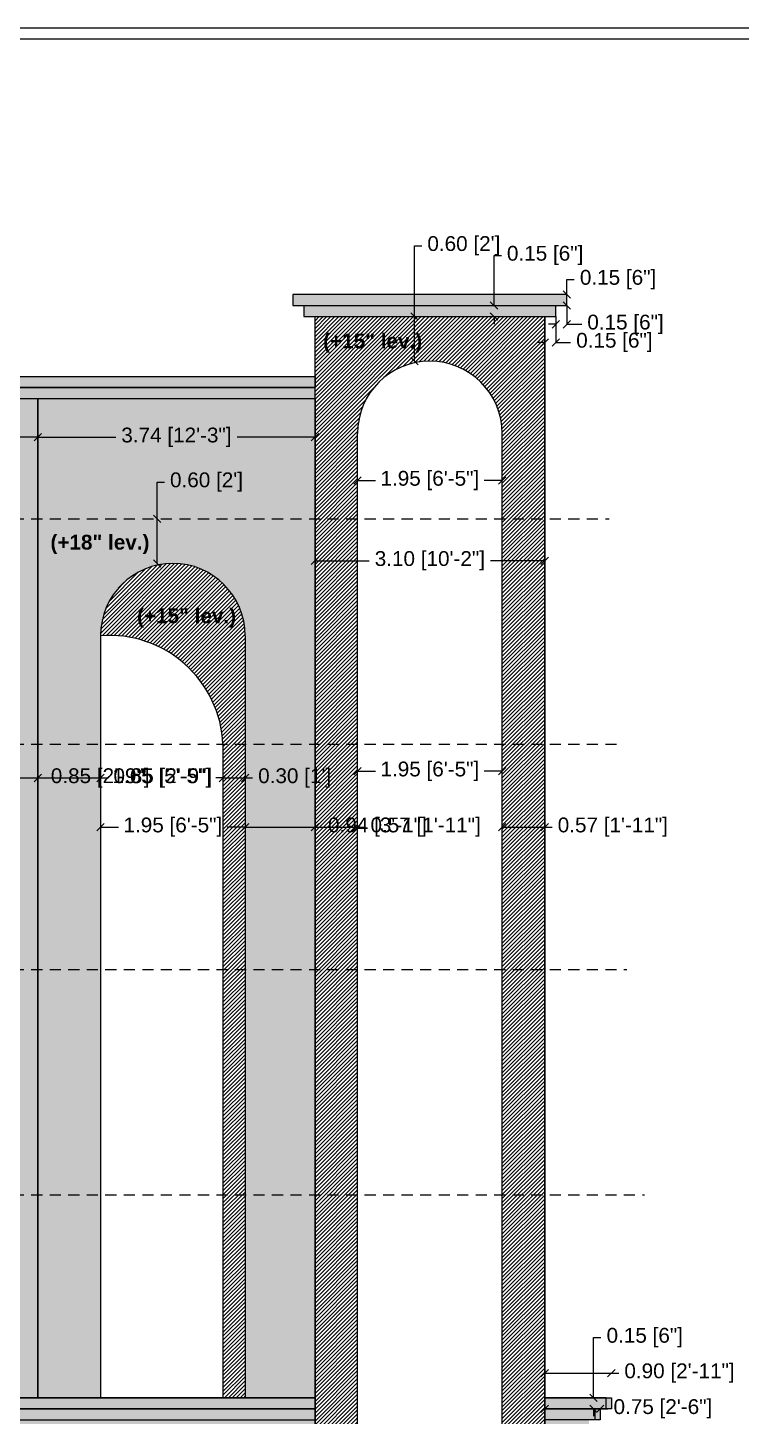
# Model space of a CAD drawing. Header units: metres. Extents: x 0 to 8495, y 0 to 3455.
# Drawn here: x 8333.09 to 8342.72, y 88.97 to 107.71 of the extents above; entities that cross this region are included whole.
import ezdxf

# ---------------------------------------------------------------- set-up
doc = ezdxf.new("R2010")
doc.units = ezdxf.units.M
doc.header["$MEASUREMENT"] = 0
doc.linetypes.add('DASHED', pattern=[0.75, 0.5, -0.25])
doc.layers.get('0').update_dxf_attribs({"lineweight": 18})
doc.layers.add('Columns', color=12, linetype='Continuous', lineweight=25)
doc.styles.add('Annotative', font='arial.ttf')
doc.dimstyles.get("Standard").update_dxf_attribs({"dimtxt": 0.2, "dimasz": 0.1, "dimexe": 0.08, "dimexo": 0.1125, "dimgap": 0.09, "dimtad": 0, "dimtoh": 1, "dimzin": 0, "dimdsep": 46, "dimtxsty": 'Annotative', "dimblk": 'OBLIQUE', "dimcen": 0.09, "dimse1": 1, "dimse2": 1, "dimclrt": 256, "dimadec": 0, "dimazin": 0, "dimtfac": 1, "dimtofl": 0, "dimtmove": 0, "dimatfit": 3, "dimldrblk": 'OBLIQUE', "dimfxl": 1, "dimtolj": 1, "dimtzin": 0, "dimarcsym": 0})

# ---------------------------------------------------------------- blocks, each defined once
blk = doc.blocks.new('_Oblique')
at = {"color": 0, "linetype": 'ByBlock', "lineweight": -2}
blk.add_line((-0.5, -0.5), (0.5, 0.5), dxfattribs=at)
blk = doc.blocks.new('*D347')
at = {"color": 0, "lineweight": -2, "transparency": 16777216}
for p, q in [((8334.836, 101.078), (8334.836, 101.575)), ((8334.836, 101.575), (8334.936, 101.575)), ((8334.836, 100.478), (8334.836, 101.078))]:
    blk.add_line(p, q, dxfattribs=at)
at = {"layer": 'Defpoints', "color": 0, "transparency": 16777216}
for p in [(8334.836, 101.078), (8335.049, 101.078), (8335.049, 100.478)]:
    blk.add_point(p, dxfattribs=at)
at = {"color": 0, "lineweight": -2, "transparency": 16777216, "xscale": 0.1, "yscale": 0.1, "zscale": 0.1}
for p, rotation in [((8334.836, 101.078), 90), ((8334.836, 100.478), 270)]:
    blk.add_blockref('_Oblique', p, dxfattribs=dict(at, rotation=rotation))
at = {"transparency": 16777216, "insert": (8335.503, 101.575), "char_height": 0.2, "attachment_point": 5, "style": 'Annotative'}
blk.add_mtext("\\A1;0.60 [2']", dxfattribs=at)
blk = doc.blocks.new('*D348')
at = {"color": 0, "lineweight": -2, "transparency": 16777216}
for p, q in [((8332.379, 97.582), (8333.226, 97.582)), ((8333.226, 97.582), (8333.326, 97.582))]:
    blk.add_line(p, q, dxfattribs=at)
at = {"layer": 'Defpoints', "color": 0, "transparency": 16777216}
for p in [(8332.379, 97.582), (8333.226, 97.582), (8333.226, 97.582)]:
    blk.add_point(p, dxfattribs=at)
at = {"color": 0, "lineweight": -2, "transparency": 16777216, "xscale": 0.1, "yscale": 0.1, "zscale": 0.1, "rotation": 180}
blk.add_blockref('_Oblique', (8332.379, 97.582), dxfattribs=at)
at = {"color": 0, "lineweight": -2, "transparency": 16777216, "xscale": 0.1, "yscale": 0.1, "zscale": 0.1}
blk.add_blockref('_Oblique', (8333.226, 97.582), dxfattribs=at)
at = {"transparency": 16777216, "insert": (8334.068, 97.582), "char_height": 0.2, "attachment_point": 5, "style": 'Annotative'}
blk.add_mtext('\\A1;0.85 [2\'-9"]', dxfattribs=at)
blk = doc.blocks.new('*D349')
at = {"color": 0, "lineweight": -2, "transparency": 16777216}
for p, q in [((8333.226, 97.582), (8334.073, 97.582)), ((8334.073, 97.582), (8334.173, 97.582))]:
    blk.add_line(p, q, dxfattribs=at)
at = {"layer": 'Defpoints', "color": 0, "transparency": 16777216}
for p in [(8333.226, 97.582), (8334.073, 97.582), (8334.073, 97.582)]:
    blk.add_point(p, dxfattribs=at)
at = {"color": 0, "lineweight": -2, "transparency": 16777216, "xscale": 0.1, "yscale": 0.1, "zscale": 0.1, "rotation": 180}
blk.add_blockref('_Oblique', (8333.226, 97.582), dxfattribs=at)
at = {"color": 0, "lineweight": -2, "transparency": 16777216, "xscale": 0.1, "yscale": 0.1, "zscale": 0.1}
blk.add_blockref('_Oblique', (8334.073, 97.582), dxfattribs=at)
at = {"transparency": 16777216, "insert": (8334.914, 97.582), "char_height": 0.2, "attachment_point": 5, "style": 'Annotative'}
blk.add_mtext('\\A1;0.85 [2\'-9"]', dxfattribs=at)
blk = doc.blocks.new('*D350')
at = {"color": 0, "lineweight": -2, "transparency": 16777216}
for p, q in [((8334.073, 97.582), (8334.167, 97.582)), ((8335.725, 97.582), (8335.631, 97.582))]:
    blk.add_line(p, q, dxfattribs=at)
at = {"layer": 'Defpoints', "color": 0, "transparency": 16777216}
for p in [(8334.073, 97.582), (8335.725, 97.582), (8335.725, 97.582)]:
    blk.add_point(p, dxfattribs=at)
at = {"color": 0, "lineweight": -2, "transparency": 16777216, "xscale": 0.1, "yscale": 0.1, "zscale": 0.1, "rotation": 180}
blk.add_blockref('_Oblique', (8334.073, 97.582), dxfattribs=at)
at = {"color": 0, "lineweight": -2, "transparency": 16777216, "xscale": 0.1, "yscale": 0.1, "zscale": 0.1}
blk.add_blockref('_Oblique', (8335.725, 97.582), dxfattribs=at)
at = {"transparency": 16777216, "insert": (8334.899, 97.582), "char_height": 0.2, "attachment_point": 5, "style": 'Annotative'}
blk.add_mtext('\\A1;1.65 [5\'-5"]', dxfattribs=at)
blk = doc.blocks.new('*D351')
at = {"color": 0, "lineweight": -2, "transparency": 16777216}
for p, q in [((8335.725, 97.582), (8336.025, 97.582)), ((8336.025, 97.582), (8336.125, 97.582))]:
    blk.add_line(p, q, dxfattribs=at)
at = {"layer": 'Defpoints', "color": 0, "transparency": 16777216}
for p in [(8335.725, 97.582), (8336.025, 97.582), (8336.025, 97.582)]:
    blk.add_point(p, dxfattribs=at)
at = {"color": 0, "lineweight": -2, "transparency": 16777216, "xscale": 0.1, "yscale": 0.1, "zscale": 0.1, "rotation": 180}
blk.add_blockref('_Oblique', (8335.725, 97.582), dxfattribs=at)
at = {"color": 0, "lineweight": -2, "transparency": 16777216, "xscale": 0.1, "yscale": 0.1, "zscale": 0.1}
blk.add_blockref('_Oblique', (8336.025, 97.582), dxfattribs=at)
at = {"transparency": 16777216, "insert": (8336.693, 97.582), "char_height": 0.2, "attachment_point": 5, "style": 'Annotative'}
blk.add_mtext("\\A1;0.30 [1']", dxfattribs=at)
blk = doc.blocks.new('*D352')
at = {"color": 0, "lineweight": -2, "transparency": 16777216}
for p, q in [((8334.073, 96.918), (8334.317, 96.918)), ((8336.025, 96.918), (8335.781, 96.918))]:
    blk.add_line(p, q, dxfattribs=at)
at = {"layer": 'Defpoints', "color": 0, "transparency": 16777216}
for p in [(8334.073, 99.317), (8336.025, 99.317), (8336.025, 96.918)]:
    blk.add_point(p, dxfattribs=at)
at = {"color": 0, "lineweight": -2, "transparency": 16777216, "xscale": 0.1, "yscale": 0.1, "zscale": 0.1, "rotation": 180}
blk.add_blockref('_Oblique', (8334.073, 96.918), dxfattribs=at)
at = {"color": 0, "lineweight": -2, "transparency": 16777216, "xscale": 0.1, "yscale": 0.1, "zscale": 0.1}
blk.add_blockref('_Oblique', (8336.025, 96.918), dxfattribs=at)
at = {"transparency": 16777216, "insert": (8335.049, 96.918), "char_height": 0.2, "attachment_point": 5, "style": 'Annotative'}
blk.add_mtext('\\A1;1.95 [6\'-5"]', dxfattribs=at)
blk = doc.blocks.new('*D353')
at = {"color": 0, "lineweight": -2, "transparency": 16777216}
for p, q in [((8336.025, 96.918), (8336.968, 96.918)), ((8336.968, 96.918), (8337.068, 96.918))]:
    blk.add_line(p, q, dxfattribs=at)
at = {"layer": 'Defpoints', "color": 0, "transparency": 16777216}
for p in [(8336.025, 98.038), (8336.968, 98.038), (8336.968, 96.918)]:
    blk.add_point(p, dxfattribs=at)
at = {"color": 0, "lineweight": -2, "transparency": 16777216, "xscale": 0.1, "yscale": 0.1, "zscale": 0.1, "rotation": 180}
blk.add_blockref('_Oblique', (8336.025, 96.918), dxfattribs=at)
at = {"color": 0, "lineweight": -2, "transparency": 16777216, "xscale": 0.1, "yscale": 0.1, "zscale": 0.1}
blk.add_blockref('_Oblique', (8336.968, 96.918), dxfattribs=at)
at = {"transparency": 16777216, "insert": (8337.81, 96.918), "char_height": 0.2, "attachment_point": 5, "style": 'Annotative'}
blk.add_mtext('\\A1;0.94 [3\'-1"]', dxfattribs=at)
blk = doc.blocks.new('*D354')
at = {"color": 0, "lineweight": -2, "transparency": 16777216}
for p, q in [((8336.968, 96.918), (8337.542, 96.918)), ((8337.542, 96.918), (8337.642, 96.918))]:
    blk.add_line(p, q, dxfattribs=at)
at = {"layer": 'Defpoints', "color": 0, "transparency": 16777216}
for p in [(8336.968, 96.918), (8337.542, 96.918), (8337.542, 96.918)]:
    blk.add_point(p, dxfattribs=at)
at = {"color": 0, "lineweight": -2, "transparency": 16777216, "xscale": 0.1, "yscale": 0.1, "zscale": 0.1, "rotation": 180}
blk.add_blockref('_Oblique', (8336.968, 96.918), dxfattribs=at)
at = {"color": 0, "lineweight": -2, "transparency": 16777216, "xscale": 0.1, "yscale": 0.1, "zscale": 0.1}
blk.add_blockref('_Oblique', (8337.542, 96.918), dxfattribs=at)
at = {"transparency": 16777216, "insert": (8338.461, 96.918), "char_height": 0.2, "attachment_point": 5, "style": 'Annotative'}
blk.add_mtext('\\A1;0.57 [1\'-11"]', dxfattribs=at)
blk = doc.blocks.new('*D355')
at = {"color": 0, "lineweight": -2, "transparency": 16777216}
for p, q in [((8337.542, 97.673), (8337.786, 97.673)), ((8339.495, 97.673), (8339.251, 97.673))]:
    blk.add_line(p, q, dxfattribs=at)
at = {"layer": 'Defpoints', "color": 0, "transparency": 16777216}
for p in [(8339.495, 97.673), (8337.542, 96.918), (8339.495, 96.918)]:
    blk.add_point(p, dxfattribs=at)
at = {"color": 0, "lineweight": -2, "transparency": 16777216, "xscale": 0.1, "yscale": 0.1, "zscale": 0.1, "rotation": 180}
blk.add_blockref('_Oblique', (8337.542, 97.673), dxfattribs=at)
at = {"color": 0, "lineweight": -2, "transparency": 16777216, "xscale": 0.1, "yscale": 0.1, "zscale": 0.1}
blk.add_blockref('_Oblique', (8339.495, 97.673), dxfattribs=at)
at = {"transparency": 16777216, "insert": (8338.518, 97.673), "char_height": 0.2, "attachment_point": 5, "style": 'Annotative'}
blk.add_mtext('\\A1;1.95 [6\'-5"]', dxfattribs=at)
blk = doc.blocks.new('*D356')
at = {"color": 0, "lineweight": -2, "transparency": 16777216}
for p, q in [((8339.495, 96.918), (8340.068, 96.918)), ((8340.068, 96.918), (8340.168, 96.918))]:
    blk.add_line(p, q, dxfattribs=at)
at = {"layer": 'Defpoints', "color": 0, "transparency": 16777216}
for p in [(8339.495, 97.673), (8340.068, 97.673), (8340.068, 96.918)]:
    blk.add_point(p, dxfattribs=at)
at = {"color": 0, "lineweight": -2, "transparency": 16777216, "xscale": 0.1, "yscale": 0.1, "zscale": 0.1, "rotation": 180}
blk.add_blockref('_Oblique', (8339.495, 96.918), dxfattribs=at)
at = {"color": 0, "lineweight": -2, "transparency": 16777216, "xscale": 0.1, "yscale": 0.1, "zscale": 0.1}
blk.add_blockref('_Oblique', (8340.068, 96.918), dxfattribs=at)
at = {"transparency": 16777216, "insert": (8340.988, 96.918), "char_height": 0.2, "attachment_point": 5, "style": 'Annotative'}
blk.add_mtext('\\A1;0.57 [1\'-11"]', dxfattribs=at)
blk = doc.blocks.new('*D357')
at = {"color": 0, "lineweight": -2, "transparency": 16777216}
for p, q in [((8338.309, 103.808), (8338.309, 104.764)), ((8338.309, 104.764), (8338.409, 104.764)), ((8338.309, 103.208), (8338.309, 103.808))]:
    blk.add_line(p, q, dxfattribs=at)
at = {"layer": 'Defpoints', "color": 0, "transparency": 16777216}
for p in [(8338.309, 103.808), (8338.518, 103.808), (8338.518, 103.208)]:
    blk.add_point(p, dxfattribs=at)
at = {"color": 0, "lineweight": -2, "transparency": 16777216, "xscale": 0.1, "yscale": 0.1, "zscale": 0.1}
for p, rotation in [((8338.309, 103.808), 90), ((8338.309, 103.208), 270)]:
    blk.add_blockref('_Oblique', p, dxfattribs=dict(at, rotation=rotation))
at = {"transparency": 16777216, "insert": (8338.977, 104.764), "char_height": 0.2, "attachment_point": 5, "style": 'Annotative'}
blk.add_mtext("\\A1;0.60 [2']", dxfattribs=at)
blk = doc.blocks.new('*D358')
at = {"color": 0, "lineweight": -2, "transparency": 16777216}
for p, q in [((8337.542, 101.596), (8337.786, 101.596)), ((8339.495, 101.596), (8339.251, 101.596))]:
    blk.add_line(p, q, dxfattribs=at)
at = {"layer": 'Defpoints', "color": 0, "transparency": 16777216}
for p in [(8337.542, 102.232), (8339.495, 102.232), (8339.495, 101.596)]:
    blk.add_point(p, dxfattribs=at)
at = {"color": 0, "lineweight": -2, "transparency": 16777216, "xscale": 0.1, "yscale": 0.1, "zscale": 0.1, "rotation": 180}
blk.add_blockref('_Oblique', (8337.542, 101.596), dxfattribs=at)
at = {"color": 0, "lineweight": -2, "transparency": 16777216, "xscale": 0.1, "yscale": 0.1, "zscale": 0.1}
blk.add_blockref('_Oblique', (8339.495, 101.596), dxfattribs=at)
at = {"transparency": 16777216, "insert": (8338.518, 101.596), "char_height": 0.2, "attachment_point": 5, "style": 'Annotative'}
blk.add_mtext('\\A1;1.95 [6\'-5"]', dxfattribs=at)
blk = doc.blocks.new('*D360')
at = {"color": 0, "lineweight": -2, "transparency": 16777216}
for p, q in [((8340.068, 103.459), (8339.968, 103.459)), ((8340.218, 103.459), (8340.418, 103.459))]:
    blk.add_line(p, q, dxfattribs=at)
at = {"layer": 'Defpoints', "color": 0, "transparency": 16777216}
for p in [(8340.068, 103.808), (8340.218, 103.808), (8340.218, 103.459)]:
    blk.add_point(p, dxfattribs=at)
at = {"color": 0, "lineweight": -2, "transparency": 16777216, "xscale": 0.1, "yscale": 0.1, "zscale": 0.1}
blk.add_blockref('_Oblique', (8340.068, 103.459), dxfattribs=at)
at = {"color": 0, "lineweight": -2, "transparency": 16777216, "xscale": 0.1, "yscale": 0.1, "zscale": 0.1, "rotation": 180}
blk.add_blockref('_Oblique', (8340.218, 103.459), dxfattribs=at)
at = {"transparency": 16777216, "insert": (8341.009, 103.459), "char_height": 0.2, "attachment_point": 5, "style": 'Annotative'}
blk.add_mtext('\\A1;0.15 [6"]', dxfattribs=at)
blk = doc.blocks.new('*D361')
at = {"color": 0, "lineweight": -2, "transparency": 16777216}
for p, q in [((8340.218, 103.704), (8340.118, 103.704)), ((8340.368, 103.704), (8340.568, 103.704))]:
    blk.add_line(p, q, dxfattribs=at)
at = {"layer": 'Defpoints', "color": 0, "transparency": 16777216}
for p in [(8340.218, 103.958), (8340.368, 103.958), (8340.368, 103.704)]:
    blk.add_point(p, dxfattribs=at)
at = {"color": 0, "lineweight": -2, "transparency": 16777216, "xscale": 0.1, "yscale": 0.1, "zscale": 0.1}
blk.add_blockref('_Oblique', (8340.218, 103.704), dxfattribs=at)
at = {"color": 0, "lineweight": -2, "transparency": 16777216, "xscale": 0.1, "yscale": 0.1, "zscale": 0.1, "rotation": 180}
blk.add_blockref('_Oblique', (8340.368, 103.704), dxfattribs=at)
at = {"transparency": 16777216, "insert": (8341.159, 103.704), "char_height": 0.2, "attachment_point": 5, "style": 'Annotative'}
blk.add_mtext('\\A1;0.15 [6"]', dxfattribs=at)
blk = doc.blocks.new('*D362')
at = {"color": 0, "lineweight": -2, "transparency": 16777216}
for p, q in [((8340.368, 104.108), (8340.368, 104.308)), ((8340.368, 104.308), (8340.468, 104.308)), ((8340.368, 103.958), (8340.368, 103.858))]:
    blk.add_line(p, q, dxfattribs=at)
at = {"layer": 'Defpoints', "color": 0, "transparency": 16777216}
for p in [(8340.368, 104.108), (8340.368, 104.108), (8340.368, 103.958)]:
    blk.add_point(p, dxfattribs=at)
at = {"color": 0, "lineweight": -2, "transparency": 16777216, "xscale": 0.1, "yscale": 0.1, "zscale": 0.1}
for p, rotation in [((8340.368, 104.108), 270), ((8340.368, 103.958), 90)]:
    blk.add_blockref('_Oblique', p, dxfattribs=dict(at, rotation=rotation))
at = {"transparency": 16777216, "insert": (8341.059, 104.308), "char_height": 0.2, "attachment_point": 5, "style": 'Annotative'}
blk.add_mtext('\\A1;0.15 [6"]', dxfattribs=at)
blk = doc.blocks.new('*D363')
at = {"color": 0, "lineweight": -2, "transparency": 16777216}
for p, q in [((8339.384, 103.958), (8339.384, 104.633)), ((8339.384, 104.633), (8339.484, 104.633)), ((8339.384, 103.808), (8339.384, 103.708))]:
    blk.add_line(p, q, dxfattribs=at)
at = {"layer": 'Defpoints', "color": 0, "transparency": 16777216}
for p in [(8339.384, 103.958), (8340.218, 103.958), (8340.218, 103.808)]:
    blk.add_point(p, dxfattribs=at)
at = {"color": 0, "lineweight": -2, "transparency": 16777216, "xscale": 0.1, "yscale": 0.1, "zscale": 0.1}
for p, rotation in [((8339.384, 103.958), 270), ((8339.384, 103.808), 90)]:
    blk.add_blockref('_Oblique', p, dxfattribs=dict(at, rotation=rotation))
at = {"transparency": 16777216, "insert": (8340.074, 104.633), "char_height": 0.2, "attachment_point": 5, "style": 'Annotative'}
blk.add_mtext('\\A1;0.15 [6"]', dxfattribs=at)
blk = doc.blocks.new('*D364')
at = {"color": 0, "lineweight": -2, "transparency": 16777216}
for p, q in [((8336.968, 100.513), (8337.699, 100.513)), ((8340.068, 100.513), (8339.338, 100.513))]:
    blk.add_line(p, q, dxfattribs=at)
at = {"layer": 'Defpoints', "color": 0, "transparency": 16777216}
for p in [(8336.968, 102.701), (8340.068, 102.701), (8340.068, 100.513)]:
    blk.add_point(p, dxfattribs=at)
at = {"color": 0, "lineweight": -2, "transparency": 16777216, "xscale": 0.1, "yscale": 0.1, "zscale": 0.1, "rotation": 180}
blk.add_blockref('_Oblique', (8336.968, 100.513), dxfattribs=at)
at = {"color": 0, "lineweight": -2, "transparency": 16777216, "xscale": 0.1, "yscale": 0.1, "zscale": 0.1}
blk.add_blockref('_Oblique', (8340.068, 100.513), dxfattribs=at)
at = {"transparency": 16777216, "insert": (8338.518, 100.513), "char_height": 0.2, "attachment_point": 5, "style": 'Annotative'}
blk.add_mtext('\\A1;3.10 [10\'-2"]', dxfattribs=at)
blk = doc.blocks.new('*D365')
at = {"color": 0, "lineweight": -2, "transparency": 16777216}
for p, q in [((8333.226, 102.18), (8334.278, 102.18)), ((8336.968, 102.18), (8335.916, 102.18))]:
    blk.add_line(p, q, dxfattribs=at)
at = {"layer": 'Defpoints', "color": 0, "transparency": 16777216}
for p in [(8336.968, 102.18), (8333.226, 101.078), (8336.968, 101.078)]:
    blk.add_point(p, dxfattribs=at)
at = {"color": 0, "lineweight": -2, "transparency": 16777216, "xscale": 0.1, "yscale": 0.1, "zscale": 0.1, "rotation": 180}
blk.add_blockref('_Oblique', (8333.226, 102.18), dxfattribs=at)
at = {"color": 0, "lineweight": -2, "transparency": 16777216, "xscale": 0.1, "yscale": 0.1, "zscale": 0.1}
blk.add_blockref('_Oblique', (8336.968, 102.18), dxfattribs=at)
at = {"transparency": 16777216, "insert": (8335.097, 102.18), "char_height": 0.2, "attachment_point": 5, "style": 'Annotative'}
blk.add_mtext('\\A1;3.74 [12\'-3"]', dxfattribs=at)
blk = doc.blocks.new('*D366')
at = {"color": 0, "lineweight": -2, "transparency": 16777216}
for p, q in [((8330.197, 102.18), (8330.892, 102.18)), ((8333.226, 102.18), (8332.531, 102.18))]:
    blk.add_line(p, q, dxfattribs=at)
at = {"layer": 'Defpoints', "color": 0, "transparency": 16777216}
for p in [(8330.197, 102.18), (8330.197, 101.078), (8333.226, 101.078)]:
    blk.add_point(p, dxfattribs=at)
at = {"color": 0, "lineweight": -2, "transparency": 16777216, "xscale": 0.1, "yscale": 0.1, "zscale": 0.1, "rotation": 180}
blk.add_blockref('_Oblique', (8330.197, 102.18), dxfattribs=at)
at = {"color": 0, "lineweight": -2, "transparency": 16777216, "xscale": 0.1, "yscale": 0.1, "zscale": 0.1}
blk.add_blockref('_Oblique', (8333.226, 102.18), dxfattribs=at)
at = {"transparency": 16777216, "insert": (8331.711, 102.18), "char_height": 0.2, "attachment_point": 5, "style": 'Annotative'}
blk.add_mtext('\\A1;3.03 [9\'-11"]', dxfattribs=at)
blk = doc.blocks.new('*D376')
at = {"color": 0, "lineweight": -2, "transparency": 16777216}
for p, q in [((8340.068, 89.551), (8340.968, 89.551)), ((8340.968, 89.551), (8341.068, 89.551))]:
    blk.add_line(p, q, dxfattribs=at)
at = {"layer": 'Defpoints', "color": 0, "transparency": 16777216}
for p in [(8340.968, 89.551), (8340.068, 89.218), (8340.968, 89.218)]:
    blk.add_point(p, dxfattribs=at)
at = {"color": 0, "lineweight": -2, "transparency": 16777216, "xscale": 0.1, "yscale": 0.1, "zscale": 0.1, "rotation": 180}
blk.add_blockref('_Oblique', (8340.068, 89.551), dxfattribs=at)
at = {"color": 0, "lineweight": -2, "transparency": 16777216, "xscale": 0.1, "yscale": 0.1, "zscale": 0.1}
blk.add_blockref('_Oblique', (8340.968, 89.551), dxfattribs=at)
at = {"transparency": 16777216, "insert": (8341.888, 89.551), "char_height": 0.2, "attachment_point": 5, "style": 'Annotative'}
blk.add_mtext('\\A1;0.90 [2\'-11"]', dxfattribs=at)
blk = doc.blocks.new('*D377')
at = {"color": 0, "lineweight": -2, "transparency": 16777216}
for p, q in [((8340.068, 89.068), (8340.818, 89.068)), ((8340.818, 89.068), (8340.922, 89.068))]:
    blk.add_line(p, q, dxfattribs=at)
at = {"layer": 'Defpoints', "color": 0, "transparency": 16777216}
for p in [(8340.068, 89.068), (8340.818, 89.068), (8340.818, 89.068)]:
    blk.add_point(p, dxfattribs=at)
at = {"color": 0, "lineweight": -2, "transparency": 16777216, "xscale": 0.1, "yscale": 0.1, "zscale": 0.1, "rotation": 180}
blk.add_blockref('_Oblique', (8340.068, 89.068), dxfattribs=at)
at = {"color": 0, "lineweight": -2, "transparency": 16777216, "xscale": 0.1, "yscale": 0.1, "zscale": 0.1}
blk.add_blockref('_Oblique', (8340.818, 89.068), dxfattribs=at)
at = {"transparency": 16777216, "insert": (8341.664, 89.068), "char_height": 0.2, "attachment_point": 5, "style": 'Annotative'}
blk.add_mtext('\\A1;0.75 [2\'-6"]', dxfattribs=at)
blk = doc.blocks.new('*D378')
at = {"color": 0, "lineweight": -2, "transparency": 16777216}
for p, q in [((8340.728, 89.218), (8340.728, 90.03)), ((8340.728, 90.03), (8340.828, 90.03)), ((8340.728, 89.068), (8340.728, 88.968))]:
    blk.add_line(p, q, dxfattribs=at)
at = {"layer": 'Defpoints', "color": 0, "transparency": 16777216}
for p in [(8340.728, 89.218), (8340.968, 89.218), (8340.968, 89.068)]:
    blk.add_point(p, dxfattribs=at)
at = {"color": 0, "lineweight": -2, "transparency": 16777216, "xscale": 0.1, "yscale": 0.1, "zscale": 0.1}
for p, rotation in [((8340.728, 89.218), 270), ((8340.728, 89.068), 90)]:
    blk.add_blockref('_Oblique', p, dxfattribs=dict(at, rotation=rotation))
at = {"transparency": 16777216, "insert": (8341.419, 90.03), "char_height": 0.2, "attachment_point": 5, "style": 'Annotative'}
blk.add_mtext('\\A1;0.15 [6"]', dxfattribs=at)

msp = doc.modelspace()

# ---------------------------------------------------------------- hatches: boundary and pattern name
h = msp.add_hatch()
h.set_pattern_fill('ANSI31', color=33, scale=0.3)
h.paths.add_polyline_path([(8339.495, 102.232), (8339.495, 101.078), (8340.068, 101.078), (8340.068, 103.808), (8336.968, 103.808), (8336.968, 101.078), (8337.542, 101.078), (8337.542, 102.232, -1)])
h.paths.add_polyline_path([(8337.542, 101.078), (8336.968, 101.078), (8336.968, 98.038), (8337.542, 98.038)])
h.paths.add_polyline_path([(8340.068, 101.078), (8339.495, 101.078), (8339.495, 98.038), (8340.068, 98.038)])
h.paths.add_polyline_path([(8340.068, 98.038), (8339.495, 98.038), (8339.495, 94.998), (8340.068, 94.998)])
h.paths.add_polyline_path([(8337.542, 98.038), (8336.968, 98.038), (8336.968, 94.998), (8337.542, 94.998)])
h.paths.add_polyline_path([(8337.542, 94.998), (8336.968, 94.998), (8336.968, 91.958), (8337.542, 91.958)])
h.paths.add_polyline_path([(8340.068, 94.998), (8339.495, 94.998), (8339.495, 91.958), (8340.068, 91.958)])
h.paths.add_polyline_path([(8340.068, 91.958), (8339.495, 91.958), (8339.495, 88.918), (8340.068, 88.918)])
h.paths.add_polyline_path([(8337.542, 91.958), (8336.968, 91.958), (8336.968, 88.918), (8337.542, 88.918)])
h.paths.add_polyline_path([(8337.542, 88.918), (8336.968, 88.918), (8336.968, 88.768), (8336.968, 85.268), (8337.542, 85.268)])
h.paths.add_polyline_path([(8337.542, 85.268), (8336.968, 85.268), (8336.968, 81.008), (8340.068, 81.008), (8340.068, 85.268), (8339.495, 85.268), (8339.495, 83.805, -1), (8337.542, 83.805)])
h.paths.add_polyline_path([(8340.068, 88.918), (8339.495, 88.918), (8339.495, 85.268), (8340.068, 85.268)])
h.paths.add_polyline_path([(8337.014, 103.268), (8338.45, 103.268), (8338.45, 103.68), (8337.014, 103.68)], flags=24)
h = msp.add_hatch()
h.set_pattern_fill('DOTS', color=252)
h.paths.add_polyline_path([(8326.402, 99.502), (8326.402, 98.038), (8327.208, 98.038), (8327.208, 101.078), (8323.586, 101.078), (8323.586, 98.038), (8324.449, 98.038), (8324.449, 99.502, -1)])
h.paths.add_polyline_path([(8324.449, 98.038), (8323.586, 98.038), (8323.586, 94.998), (8324.449, 94.998)])
h.paths.add_polyline_path([(8324.449, 94.998), (8323.586, 94.998), (8323.586, 91.958), (8324.449, 91.958)])
h.paths.add_polyline_path([(8324.449, 91.958), (8323.586, 91.958), (8323.586, 89.218), (8324.449, 89.218)])
h.paths.add_polyline_path([(8327.208, 91.958), (8326.402, 91.958), (8326.402, 89.218), (8327.208, 89.218)])
h.paths.add_polyline_path([(8327.208, 94.998), (8326.402, 94.998), (8326.402, 91.958), (8327.208, 91.958)])
h.paths.add_polyline_path([(8327.208, 98.038), (8326.402, 98.038), (8326.402, 94.998), (8327.208, 94.998)])
h.paths.add_polyline_path([(8327.208, 102.701), (8323.736, 102.701), (8323.586, 102.701), (8323.586, 102.354), (8323.586, 101.078), (8327.208, 101.078)])
h.paths.add_polyline_path([(8330.197, 102.701), (8327.208, 102.701), (8327.208, 101.078), (8330.197, 101.078)])
h.paths.add_polyline_path([(8329.967, 99.502), (8329.967, 98.038), (8330.197, 98.038), (8330.197, 101.078), (8327.208, 101.078), (8327.208, 98.038), (8328.014, 98.038), (8328.014, 99.502, -1)])
h.paths.add_polyline_path([(8328.014, 98.038), (8327.208, 98.038), (8327.208, 94.998), (8328.014, 94.998)])
h.paths.add_polyline_path([(8328.014, 94.998), (8327.208, 94.998), (8327.208, 91.958), (8328.014, 91.958)])
h.paths.add_polyline_path([(8328.014, 91.958), (8327.208, 91.958), (8327.208, 89.218), (8328.014, 89.218)])
h.paths.add_polyline_path([(8330.197, 91.958), (8329.967, 91.958), (8329.967, 89.218), (8330.197, 89.218)])
h.paths.add_polyline_path([(8330.197, 94.998), (8329.967, 94.998), (8329.967, 91.958), (8330.197, 91.958)])
h.paths.add_polyline_path([(8330.197, 98.038), (8329.967, 98.038), (8329.967, 94.998), (8330.197, 94.998)])
h.paths.add_polyline_path([(8332.379, 99.502), (8332.379, 98.038), (8333.226, 98.038), (8333.226, 101.078), (8330.197, 101.078), (8330.197, 98.038), (8330.427, 98.038), (8330.427, 99.502, -1)])
h.paths.add_polyline_path([(8333.226, 102.701), (8330.197, 102.701), (8330.197, 101.078), (8333.226, 101.078)])
h.paths.add_polyline_path([(8333.226, 98.038), (8332.379, 98.038), (8332.379, 94.998), (8333.226, 94.998)])
h.paths.add_polyline_path([(8330.427, 98.038), (8330.197, 98.038), (8330.197, 94.998), (8330.427, 94.998)])
h.paths.add_polyline_path([(8330.427, 94.998), (8330.197, 94.998), (8330.197, 91.958), (8330.427, 91.958)])
h.paths.add_polyline_path([(8330.427, 91.958), (8330.197, 91.958), (8330.197, 89.218), (8330.427, 89.218)])
h.paths.add_polyline_path([(8333.226, 94.998), (8332.379, 94.998), (8332.379, 91.958), (8333.226, 91.958)])
h.paths.add_polyline_path([(8333.226, 91.958), (8332.379, 91.958), (8332.379, 89.218), (8333.226, 89.218)])
h.paths.add_polyline_path([(8334.073, 91.958), (8333.226, 91.958), (8333.226, 89.218), (8334.073, 89.218)])
h.paths.add_polyline_path([(8334.073, 94.998), (8333.226, 94.998), (8333.226, 91.958), (8334.073, 91.958)])
h.paths.add_polyline_path([(8334.073, 98.038), (8333.226, 98.038), (8333.226, 94.998), (8334.073, 94.998)])
h.paths.add_polyline_path([(8336.025, 99.502), (8336.025, 98.038), (8336.968, 98.038), (8336.968, 101.078), (8333.226, 101.078), (8333.226, 98.038), (8334.073, 98.038), (8334.073, 99.502, -1)])
h.paths.add_polyline_path([(8336.968, 102.701), (8333.226, 102.701), (8333.226, 101.078), (8336.968, 101.078)])
h.paths.add_polyline_path([(8336.968, 98.038), (8336.025, 98.038), (8336.025, 94.998), (8336.968, 94.998)])
h.paths.add_polyline_path([(8336.968, 94.998), (8336.025, 94.998), (8336.025, 91.958), (8336.968, 91.958)])
h.paths.add_polyline_path([(8336.968, 91.958), (8336.025, 91.958), (8336.025, 89.218), (8336.968, 89.218)])
h.paths.add_polyline_path([(8323.61, 100.542), (8325.046, 100.542), (8325.046, 100.954), (8323.61, 100.954)], flags=24)
h.paths.add_polyline_path([(8327.358, 100.533), (8328.794, 100.533), (8328.794, 100.946), (8327.358, 100.946)], flags=24)
h.paths.add_polyline_path([(8331.618, 100.56), (8333.054, 100.56), (8333.054, 100.972), (8331.618, 100.972)], flags=24)
h.paths.add_polyline_path([(8333.333, 100.551), (8334.769, 100.551), (8334.769, 100.963), (8333.333, 100.963)], flags=24)
h = msp.add_hatch()
h.set_pattern_fill('ANSI31', color=33, scale=0.3)
h.paths.add_polyline_path([(8326.402, 99.502, 1), (8324.449, 99.502), (8324.449, 98.038), (8324.749, 98.038, -0.423425)])
h.paths.add_polyline_path([(8324.749, 98.038), (8324.449, 98.038), (8324.449, 94.998), (8324.749, 94.998)])
h.paths.add_polyline_path([(8324.749, 94.998), (8324.449, 94.998), (8324.449, 91.958), (8324.749, 91.958)])
h.paths.add_polyline_path([(8324.749, 91.958), (8324.449, 91.958), (8324.449, 89.218), (8324.486, 89.218), (8324.749, 89.218)])
h.paths.add_polyline_path([(8329.967, 91.958), (8329.667, 91.958), (8329.667, 89.218), (8329.967, 89.218)])
h.paths.add_polyline_path([(8329.967, 94.998), (8329.667, 94.998), (8329.667, 91.958), (8329.967, 91.958)])
h.paths.add_polyline_path([(8329.967, 98.038), (8329.667, 98.038, -0.022415), (8329.667, 97.901), (8329.667, 94.998), (8329.967, 94.998)])
h.paths.add_polyline_path([(8329.967, 99.502, 1), (8328.014, 99.502, -0.423425), (8329.667, 98.038), (8329.967, 98.038)])
h.paths.add_polyline_path([(8332.379, 99.502, 1), (8330.427, 99.502), (8330.427, 98.038), (8330.727, 98.038, -0.423425)])
h.paths.add_polyline_path([(8330.727, 98.038), (8330.427, 98.038), (8330.427, 94.998), (8330.727, 94.998)])
h.paths.add_polyline_path([(8330.727, 94.998), (8330.427, 94.998), (8330.427, 91.958), (8330.727, 91.958)])
h.paths.add_polyline_path([(8330.727, 91.958), (8330.427, 91.958), (8330.427, 89.218), (8330.727, 89.218)])
h.paths.add_polyline_path([(8336.025, 91.958), (8335.725, 91.958), (8335.725, 89.218), (8336.025, 89.218)])
h.paths.add_polyline_path([(8336.025, 94.998), (8335.725, 94.998), (8335.725, 91.958), (8336.025, 91.958)])
h.paths.add_polyline_path([(8336.025, 98.038), (8335.725, 98.038), (8335.725, 94.998), (8336.025, 94.998)])
h.paths.add_polyline_path([(8336.025, 99.502, 1), (8334.073, 99.502, -0.423425), (8335.725, 98.038), (8336.025, 98.038)])
h.paths.add_polyline_path([(8330.66, 99.558), (8332.096, 99.558), (8332.096, 99.971), (8330.66, 99.971)], flags=24)
h.paths.add_polyline_path([(8334.501, 99.558), (8335.937, 99.558), (8335.937, 99.971), (8334.501, 99.971)], flags=24)
at = {"layer": 'Columns'}
h = msp.add_hatch(color=116, dxfattribs=at)
h.dxf.hatch_style = 1
h.paths.add_polyline_path([(8336.968, 104.108), (8336.668, 104.108), (8336.668, 103.958), (8340.218, 103.958), (8340.368, 103.958), (8340.368, 104.108)])
h.paths.add_polyline_path([(8336.818, 103.958), (8336.818, 103.808), (8336.968, 103.808), (8340.218, 103.808), (8340.218, 103.958)])
h = msp.add_hatch(color=116, dxfattribs=at)
h.dxf.hatch_style = 1
h.paths.add_polyline_path([(8323.886, 103.001), (8312.308, 103.001), (8312.308, 102.851), (8323.886, 102.851)])
h.paths.add_polyline_path([(8323.736, 102.851), (8312.308, 102.851), (8312.308, 102.701), (8323.736, 102.701)])
h.paths.add_polyline_path([(8336.968, 102.851), (8323.736, 102.851), (8323.736, 102.701), (8336.968, 102.701)])
h.paths.add_polyline_path([(8336.968, 103.001), (8323.886, 103.001), (8323.886, 102.851), (8336.968, 102.851)])
h = msp.add_hatch(color=116, dxfattribs=at)
h.dxf.hatch_style = 1
h.paths.add_polyline_path([(8324.486, 89.218), (8312.308, 89.218), (8312.308, 89.068), (8324.336, 89.068), (8324.486, 89.068)])
h.paths.add_polyline_path([(8324.336, 89.068), (8312.308, 89.068), (8312.308, 88.918), (8324.336, 88.918)])
h.paths.add_polyline_path([(8336.968, 88.918), (8324.186, 88.918), (8324.186, 88.768), (8336.968, 88.768)])
h.paths.add_polyline_path([(8336.968, 89.068), (8324.336, 89.068), (8324.336, 88.918), (8336.968, 88.918)])
h.paths.add_polyline_path([(8336.968, 89.218), (8324.486, 89.218), (8324.486, 89.068), (8336.968, 89.068)])
h.paths.add_polyline_path([(8340.968, 89.218), (8340.068, 89.218), (8340.068, 89.068), (8340.748, 89.068), (8340.968, 89.068)])
h.paths.add_polyline_path([(8340.818, 89.068), (8340.068, 89.068), (8340.068, 88.918), (8340.598, 88.918), (8340.818, 88.918)])
h.paths.add_polyline_path([(8340.668, 88.918), (8340.068, 88.918), (8340.068, 85.268), (8340.668, 85.268)])
h.paths.add_polyline_path([(8340.668, 85.268), (8340.068, 85.268), (8340.068, 81.008), (8340.668, 81.008)])

# ---------------------------------------------------------------- linework, layer by layer
for p, q in [((8340.068, 103.808), (8340.068, 103.459)), ((8340.218, 103.808), (8340.218, 103.459)), ((8340.368, 103.958), (8340.368, 103.704))]:
    msp.add_line(p, q)
at = {"color": 1}
for points in [[(8336.968, 103.808), (8340.068, 103.808), (8340.068, 81.008), (8336.968, 81.008)], [(8330.197, 102.701), (8333.226, 102.701), (8333.226, 89.218), (8330.197, 89.218)], [(8333.226, 102.701), (8336.968, 102.701), (8336.968, 89.218), (8333.226, 89.218)]]:
    msp.add_lwpolyline(points, close=True, dxfattribs=at)
at = {"layer": 'Columns', "color": 1}
for p, q in [((8336.968, 104.108), (8336.668, 104.108)), ((8336.668, 104.108), (8336.668, 103.958)), ((8340.368, 104.108), (8336.968, 104.108)), ((8340.368, 103.958), (8340.368, 104.108)), ((8336.668, 103.958), (8340.218, 103.958)), ((8336.818, 103.958), (8336.818, 103.808)), ((8336.818, 103.808), (8336.968, 103.808)), ((8336.968, 103.808), (8340.218, 103.808)), ((8340.218, 103.808), (8340.218, 103.958)), ((8340.218, 103.958), (8340.368, 103.958)), ((8337.542, 83.805), (8337.542, 102.232)), ((8339.495, 83.805), (8339.495, 102.232)), ((8334.073, 99.502), (8334.073, 89.218)), ((8336.025, 99.502), (8336.025, 89.218))]:
    msp.add_line(p, q, dxfattribs=at)
at = {"layer": 'Columns', "color": 251}
for p, q in [((8336.968, 81.008), (8336.968, 103.808)), ((8336.968, 103.808), (8340.068, 103.808)), ((8340.068, 81.008), (8340.068, 103.808)), ((8333.226, 102.701), (8333.226, 89.218))]:
    msp.add_line(p, q, dxfattribs=at)
at = {"layer": 'Columns', "color": 116}
for p, q in [((8312.308, 103.001), (8336.968, 103.001)), ((8312.308, 102.851), (8336.968, 102.851)), ((8312.308, 102.701), (8336.968, 102.701)), ((8324.486, 89.218), (8336.968, 89.218)), ((8336.968, 89.218), (8336.968, 88.768)), ((8340.898, 89.218), (8340.068, 89.218)), ((8340.068, 89.218), (8340.068, 81.008)), ((8340.898, 89.068), (8340.898, 89.218)), ((8324.486, 89.068), (8336.968, 89.068)), ((8340.068, 89.068), (8340.898, 89.068)), ((8340.748, 88.918), (8340.748, 89.068))]:
    msp.add_line(p, q, dxfattribs=at)
at = {"layer": 'Columns', "color": 6, "linetype": 'DASHED', "ltscale": 0.3}
for p, q in [((8311.137, 101.078), (8340.939, 101.078)), ((8311.137, 98.038), (8341.127, 98.038)), ((8311.137, 94.998), (8341.179, 94.998)), ((8311.137, 91.958), (8341.416, 91.958))]:
    msp.add_line(p, q, dxfattribs=at)
at = {"layer": 'Columns', "color": 47, "true_color": 0x866a46}
msp.add_line((8335.725, 98.038), (8335.725, 89.218), dxfattribs=at)
at = {"layer": 'Columns', "color": 250}
for points in [[(8306.392, 107.706), (8361.457, 107.706), (8361.457, 75.721), (8306.392, 75.721)], [(8306.542, 107.556), (8361.307, 107.556), (8361.307, 75.871), (8306.542, 75.871)]]:
    msp.add_lwpolyline(points, close=True, dxfattribs=at)
at = {"layer": 'Columns', "color": 1}
for points in [[(8323.886, 103.001), (8336.968, 103.001), (8336.968, 102.851), (8323.886, 102.851)], [(8336.968, 102.851), (8323.736, 102.851), (8323.736, 102.701), (8336.968, 102.701)], [(8324.486, 89.218), (8336.968, 89.218), (8336.968, 89.068), (8324.486, 89.068)], [(8340.068, 89.218), (8340.968, 89.218), (8340.968, 89.068), (8340.068, 89.068)], [(8336.968, 89.068), (8324.336, 89.068), (8324.336, 88.918), (8336.968, 88.918)], [(8340.068, 89.068), (8340.818, 89.068), (8340.818, 88.918), (8340.068, 88.918)]]:
    msp.add_lwpolyline(points, close=True, dxfattribs=at)
for centre in [(8338.518, 102.232), (8335.049, 99.502)]:
    msp.add_arc(centre, 0.976, 0, 180, dxfattribs=at)
at = {"layer": 'Columns', "color": 47, "true_color": 0x866a46}
msp.add_arc((8334.19, 97.969), 1.537, 2.5681, 94.3642, dxfattribs=at)

# ---------------------------------------------------------------- texts
at = {"char_height": 0.2, "attachment_point": 1, "style": 'Annotative'}
for s, insert in [('{\\fArial|b1|i0|c0|p34;\\C1;(+15" lev.)}', (8337.078, 103.58)), ('{\\fArial|b1|i0|c0|p34;\\C1;(+18" lev.)}', (8333.397, 100.864)), ('{\\fArial|b1|i0|c0|p34;\\C1;(+15" lev.)}', (8334.566, 99.871))]:
    msp.add_mtext_dynamic_manual_height_columns(s, width=2.87767, gutter_width=1, heights=[-0.262], dxfattribs=dict(at, insert=insert))

# ---------------------------------------------------------------- dimensions: what is measured, and where the dimension line sits
for base, p1, p2, picture, middle in [((8338.309, 103.808), (8338.518, 103.208), (8338.518, 103.808), '*D357', (8338.977, 104.764)), ((8339.384, 103.958), (8340.218, 103.808), (8340.218, 103.958), '*D363', (8340.074, 104.633)), ((8334.836, 101.078), (8335.049, 100.478), (8335.049, 101.078), '*D347', (8335.503, 101.575)), ((8340.728, 89.218), (8340.968, 89.068), (8340.968, 89.218), '*D378', (8341.419, 90.03))]:
    dim = msp.add_linear_dim(base=base, p1=p1, p2=p2, angle=90, dimstyle='Standard')
    dim.commit()
    dim.dimension.update_dxf_attribs({"geometry": picture, "text_midpoint": middle, "dimtype": 160})
dim = msp.add_linear_dim(base=(8340.368, 104.108), p1=(8340.368, 103.958), p2=(8340.368, 104.108), angle=90, dimstyle='Standard')
dim.commit()
dim.dimension.update_dxf_attribs({"geometry": '*D362', "text_midpoint": (8341.059, 104.308)})
for base, p1, p2, picture, middle in [((8340.368, 103.704), (8340.218, 103.958), (8340.368, 103.958), '*D361', (8341.159, 103.704)), ((8340.218, 103.459), (8340.068, 103.808), (8340.218, 103.808), '*D360', (8341.009, 103.459)), ((8340.068, 100.513), (8336.968, 102.701), (8340.068, 102.701), '*D364', (8338.518, 100.513)), ((8330.197, 102.18), (8333.226, 101.078), (8330.197, 101.078), '*D366', (8331.711, 102.18)), ((8336.968, 102.18), (8333.226, 101.078), (8336.968, 101.078), '*D365', (8335.097, 102.18)), ((8339.495, 101.596), (8337.542, 102.232), (8339.495, 102.232), '*D358', (8338.518, 101.596)), ((8336.025, 96.918), (8334.073, 99.317), (8336.025, 99.317), '*D352', (8335.049, 96.918)), ((8336.968, 96.918), (8336.025, 98.038), (8336.968, 98.038), '*D353', (8337.81, 96.918)), ((8333.226, 97.582), (8332.379, 97.582), (8333.226, 97.582), '*D348', (8334.068, 97.582)), ((8334.073, 97.582), (8333.226, 97.582), (8334.073, 97.582), '*D349', (8334.914, 97.582)), ((8335.725, 97.582), (8334.073, 97.582), (8335.725, 97.582), '*D350', (8334.899, 97.582)), ((8336.025, 97.582), (8335.725, 97.582), (8336.025, 97.582), '*D351', (8336.693, 97.582)), ((8339.495, 97.673), (8337.542, 96.918), (8339.495, 96.918), '*D355', (8338.518, 97.673)), ((8340.068, 96.918), (8339.495, 97.673), (8340.068, 97.673), '*D356', (8340.988, 96.918)), ((8337.542, 96.918), (8336.968, 96.918), (8337.542, 96.918), '*D354', (8338.461, 96.918)), ((8340.968, 89.551), (8340.068, 89.218), (8340.968, 89.218), '*D376', (8341.888, 89.551))]:
    dim = msp.add_linear_dim(base=base, p1=p1, p2=p2, dimstyle='Standard')
    dim.commit()
    dim.dimension.update_dxf_attribs({"geometry": picture, "text_midpoint": middle})
dim = msp.add_linear_dim(base=(8340.818, 89.068), p1=(8340.068, 89.068), p2=(8340.818, 89.068), dimstyle='Standard')
dim.commit()
dim.dimension.update_dxf_attribs({"geometry": '*D377', "text_midpoint": (8341.664, 89.068), "dimtype": 160})

doc.saveas('drawing.dxf')
